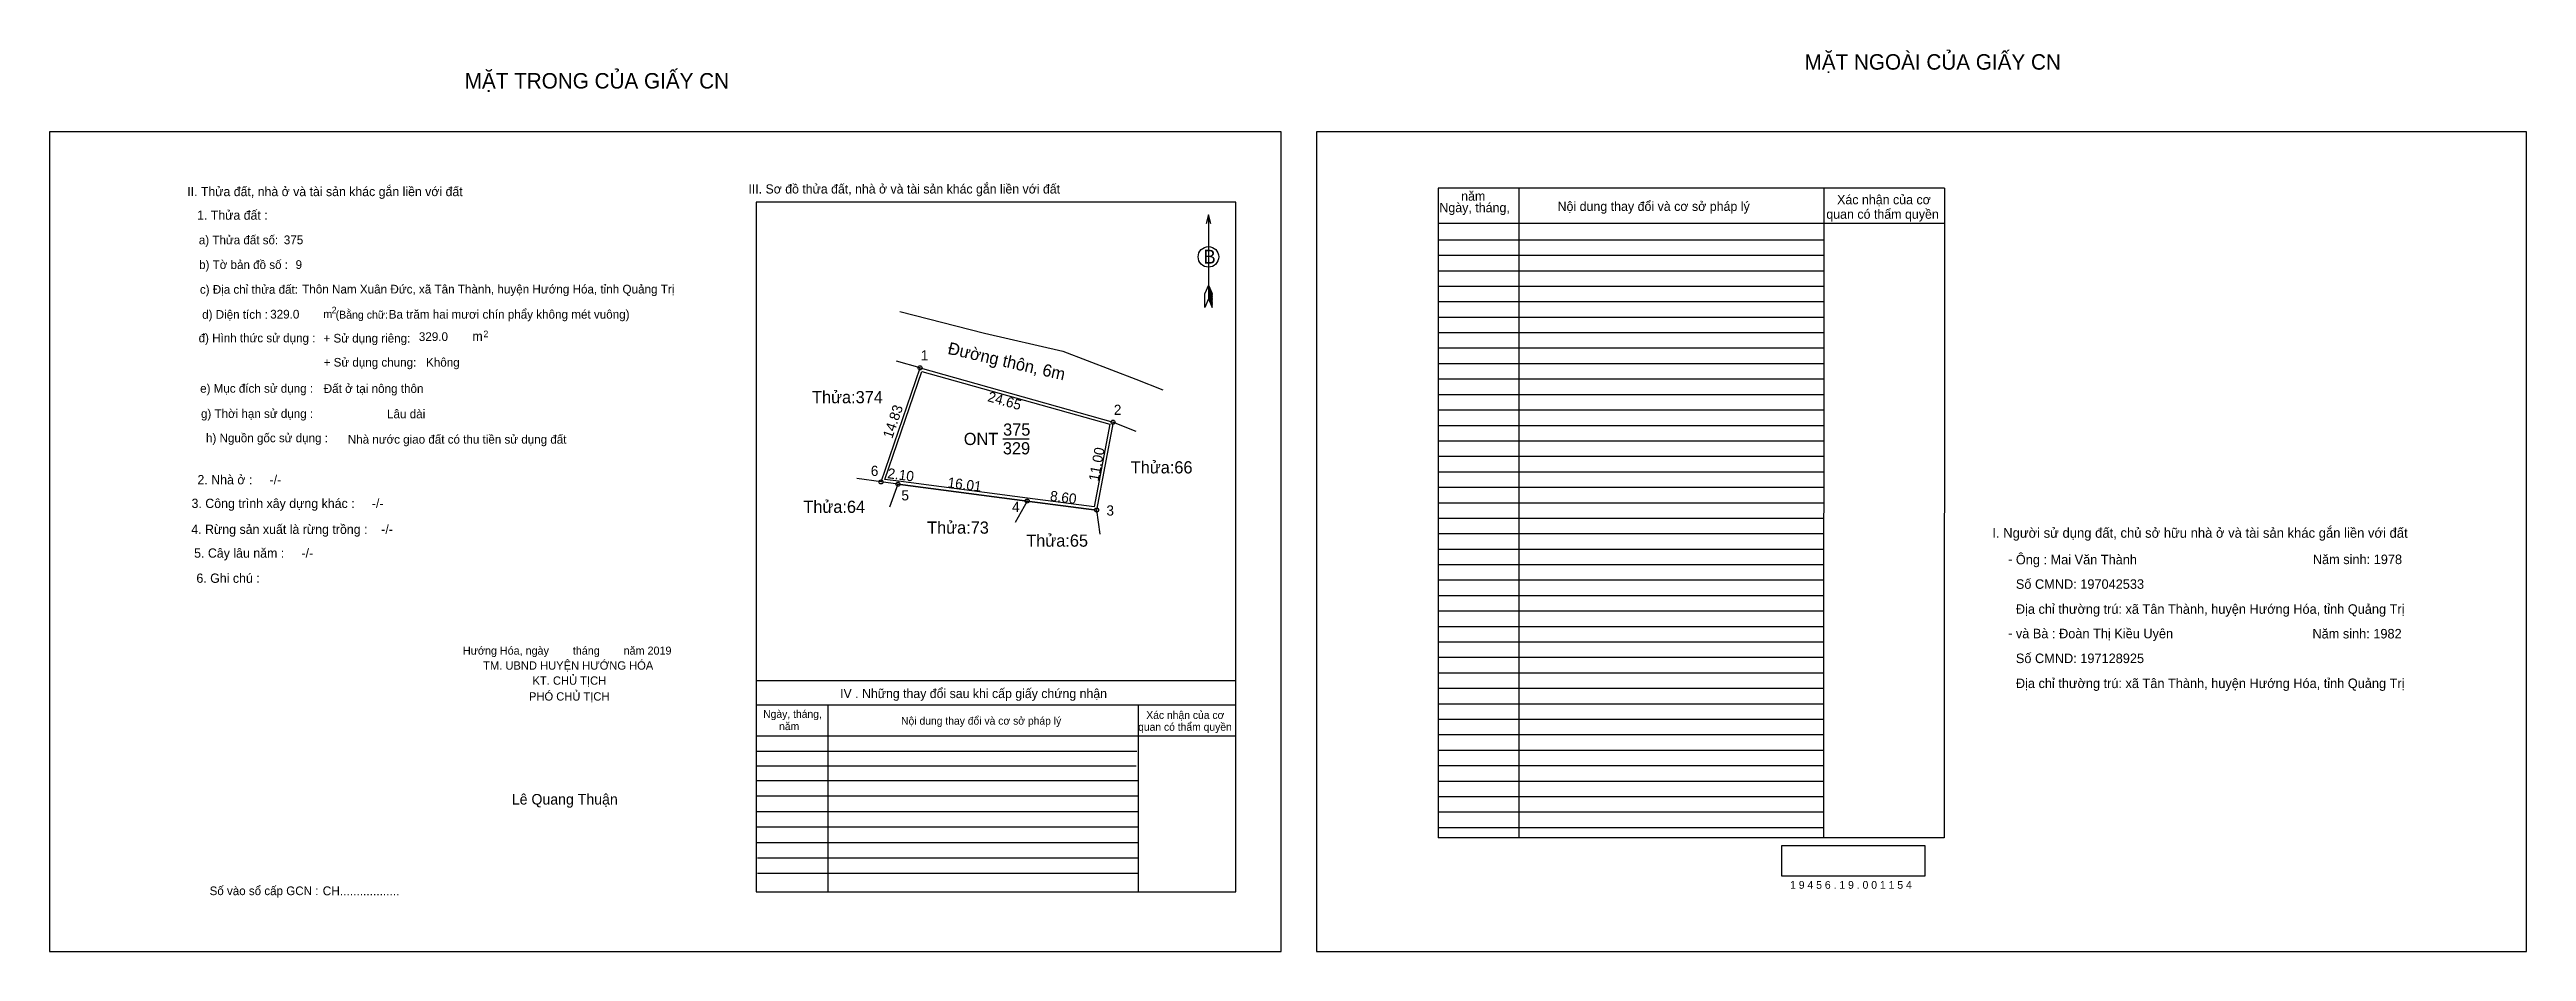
# Model space of a CAD drawing. Extents: x 539415 to 539720, y 1836822 to 1836933.
import ezdxf

# ---------------------------------------------------------------- set-up
doc = ezdxf.new("R2010")
doc.units = 0
for name, color, linetype in [('Default', 7, 'Continuous'), ('Level 1', 7, 'Continuous'), ('Level 10', 7, 'Continuous'), ('Level 11', 7, 'Continuous'), ('Level 13', 7, 'Continuous'), ('Level 27', 7, 'Continuous'), ('Level 35', 7, 'Continuous'), ('Level 36', 7, 'Continuous'), ('Level 40', 7, 'Continuous'), ('Level 49', 7, 'Continuous'), ('Level 5', 7, 'Continuous'), ('Level 52', 7, 'Continuous'), ('Level 55', 7, 'Continuous'), ('Level 6', 7, 'Continuous'), ('Level 7', 7, 'Continuous'), ('Level 8', 7, 'Continuous'), ('Level 9', 7, 'Continuous')]:
    doc.layers.add(name, color=color, linetype=linetype)

msp = doc.modelspace()

# ---------------------------------------------------------------- linework, layer by layer
at = {"layer": 'Level 1'}
for p, q in [((539415.43, 1836922.52), (539415.43, 1836922.52)), ((539571.14, 1836922.52), (539571.14, 1836922.52)), ((539557.87, 1836912.32), (539557.87, 1836901.97)), ((539557.41, 1836900.91), (539557.44, 1836902.62)), ((539557.87, 1836903.68), (539557.44, 1836902.62)), ((539557.87, 1836903.68), (539558.31, 1836902.62)), ((539557.87, 1836903.53), (539558.31, 1836902.47)), ((539557.87, 1836903.38), (539558.31, 1836902.32)), ((539557.87, 1836903.23), (539558.32, 1836902.17)), ((539557.87, 1836903.08), (539558.32, 1836902.01)), ((539557.87, 1836902.93), (539558.32, 1836901.86)), ((539557.87, 1836902.78), (539558.32, 1836901.7)), ((539557.87, 1836902.63), (539558.32, 1836901.55)), ((539558.33, 1836900.91), (539558.31, 1836902.62)), ((539557.87, 1836901.97), (539557.41, 1836900.91)), ((539557.87, 1836902.49), (539558.32, 1836901.4)), ((539557.87, 1836902.34), (539558.32, 1836901.24)), ((539557.87, 1836902.19), (539558.33, 1836901.09)), ((539557.87, 1836901.97), (539558.33, 1836900.91)), ((539566.8, 1836821.74), (539566.8, 1836821.74)), ((539719.87, 1836821.74), (539719.87, 1836821.74))]:
    msp.add_line(p, q, dxfattribs=at)
msp.add_lwpolyline([(539558.17, 1836911.22), (539557.87, 1836912.32), (539557.57, 1836911.22)], dxfattribs=at)
msp.add_circle((539557.87, 1836907.14), 1.26, dxfattribs=at)
at = {"layer": 'Level 10'}
for p, q in [((539519.71, 1836879.2), (539535.59, 1836877.12)), ((539535.59, 1836877.12), (539544.12, 1836876.01))]:
    msp.add_line(p, q, dxfattribs=at)
for points in [[(539546.15, 1836886.82), (539544.12, 1836876.01), (539535.59, 1836877.12), (539519.71, 1836879.2), (539517.63, 1836879.47), (539522.42, 1836893.5)], [(539545.75, 1836886.57), (539543.84, 1836876.4), (539535.63, 1836877.47), (539519.76, 1836879.55), (539518.1, 1836879.76), (539522.64, 1836893.07)]]:
    msp.add_lwpolyline(points, close=True, dxfattribs=at)
at = {"layer": 'Level 11'}
for centre in [(539522.42, 1836893.5), (539546.15, 1836886.82), (539546.15, 1836886.82), (539517.63, 1836879.47), (539519.71, 1836879.2), (539535.59, 1836877.12), (539544.12, 1836876.01)]:
    msp.add_circle(centre, 0.25, dxfattribs=at)
at = {"layer": 'Level 27'}
for p, q in [((539522.42, 1836893.5), (539519.54, 1836894.34)), ((539546.15, 1836886.82), (539548.94, 1836885.72)), ((539517.63, 1836879.47), (539514.66, 1836879.91)), ((539519.71, 1836879.2), (539518.66, 1836876.39)), ((539535.59, 1836877.12), (539534.13, 1836874.5)), ((539544.12, 1836876.01), (539544.51, 1836873.04))]:
    msp.add_line(p, q, dxfattribs=at)
at = {"layer": 'Level 35'}
for p, q in [((539519.92, 1836900.43), (539530.34, 1836897.78)), ((539530.34, 1836897.78), (539539.99, 1836895.57)), ((539539.99, 1836895.57), (539548.96, 1836892.09)), ((539548.96, 1836892.09), (539552.28, 1836890.8))]:
    msp.add_line(p, q, dxfattribs=at)
at = {"layer": 'Level 40'}
msp.add_lwpolyline([(539415.43, 1836821.74), (539566.8, 1836821.74), (539566.8, 1836922.52), (539415.43, 1836922.52)], close=True, dxfattribs=at)
at = {"layer": 'Level 52'}
for p, q in [((539648.34, 1836915.59), (539586.09, 1836915.59)), ((539586.09, 1836915.59), (539586.09, 1836835.71)), ((539596.01, 1836915.59), (539596.01, 1836835.71)), ((539633.5, 1836915.59), (539633.47, 1836835.71)), ((539648.34, 1836915.59), (539648.31, 1836835.71)), ((539648.34, 1836911.24), (539586.09, 1836911.24)), ((539633.49, 1836909.21), (539586.09, 1836909.21)), ((539633.49, 1836907.3), (539586.09, 1836907.3)), ((539633.49, 1836905.4), (539586.09, 1836905.4)), ((539633.49, 1836903.5), (539586.09, 1836903.5)), ((539633.49, 1836901.6), (539586.09, 1836901.6)), ((539633.49, 1836899.7), (539586.09, 1836899.7)), ((539633.49, 1836897.8), (539586.09, 1836897.8)), ((539633.49, 1836895.9), (539586.09, 1836895.9)), ((539633.49, 1836894), (539586.09, 1836894)), ((539633.49, 1836892.09), (539586.09, 1836892.09)), ((539633.49, 1836890.19), (539586.09, 1836890.19)), ((539633.49, 1836888.29), (539586.09, 1836888.29)), ((539633.49, 1836886.39), (539586.09, 1836886.39)), ((539633.49, 1836884.49), (539586.09, 1836884.49)), ((539633.48, 1836882.59), (539586.09, 1836882.59)), ((539633.48, 1836880.69), (539586.09, 1836880.69)), ((539633.48, 1836878.78), (539586.09, 1836878.78)), ((539633.48, 1836876.88), (539586.09, 1836876.88)), ((539633.48, 1836874.98), (539586.09, 1836874.98)), ((539633.48, 1836873.08), (539586.09, 1836873.08)), ((539633.48, 1836871.18), (539586.09, 1836871.18)), ((539633.48, 1836869.28), (539586.09, 1836869.28)), ((539633.48, 1836867.38), (539586.09, 1836867.38)), ((539633.48, 1836865.48), (539586.09, 1836865.48)), ((539633.48, 1836863.57), (539586.09, 1836863.57)), ((539633.48, 1836861.67), (539586.09, 1836861.67)), ((539633.48, 1836859.77), (539586.09, 1836859.77)), ((539633.48, 1836857.87), (539586.09, 1836857.87)), ((539633.48, 1836855.97), (539586.09, 1836855.97)), ((539633.47, 1836854.07), (539586.09, 1836854.07)), ((539633.47, 1836852.17), (539586.09, 1836852.17)), ((539633.47, 1836850.26), (539586.09, 1836850.26)), ((539633.47, 1836848.36), (539586.09, 1836848.36)), ((539633.47, 1836846.46), (539586.09, 1836846.46)), ((539633.47, 1836844.56), (539586.09, 1836844.56)), ((539633.47, 1836842.66), (539586.09, 1836842.66)), ((539633.47, 1836840.76), (539586.09, 1836840.76)), ((539633.47, 1836838.86), (539586.09, 1836838.86)), ((539633.47, 1836836.96), (539586.09, 1836836.96)), ((539648.31, 1836835.71), (539586.09, 1836835.71))]:
    msp.add_line(p, q, dxfattribs=at)
msp.add_lwpolyline([(539571.14, 1836821.74), (539719.87, 1836821.74), (539719.87, 1836922.52), (539571.14, 1836922.52)], close=True, dxfattribs=at)
at = {"layer": 'Level 6'}
msp.add_lwpolyline([(539628.36, 1836834.78), (539645.92, 1836834.78), (539645.92, 1836831.01), (539628.36, 1836831.01)], close=True, dxfattribs=at)
at = {"layer": 'Level 7'}
for p, q in [((539549.08, 1836846.33), (539502.28, 1836846.33)), ((539548.99, 1836844.53), (539502.28, 1836844.53)), ((539549.24, 1836842.73), (539502.28, 1836842.73)), ((539549.24, 1836840.83), (539502.28, 1836840.83)), ((539549.24, 1836838.93), (539502.28, 1836838.93)), ((539549.24, 1836837.02), (539502.28, 1836837.02)), ((539549.24, 1836835.12), (539502.28, 1836835.12)), ((539549.24, 1836833.22), (539502.43, 1836833.22)), ((539549.24, 1836831.32), (539502.43, 1836831.32))]:
    msp.add_line(p, q, dxfattribs=at)
at = {"layer": 'Level 8'}
for p, q in [((539561.22, 1836913.88), (539502.28, 1836913.88)), ((539502.28, 1836913.88), (539502.28, 1836829.08)), ((539561.22, 1836829.08), (539561.22, 1836913.88)), ((539561.22, 1836855.02), (539502.28, 1836855.02)), ((539561.22, 1836852.03), (539502.28, 1836852.03)), ((539511.08, 1836852.03), (539511.08, 1836829.08)), ((539549.24, 1836852.03), (539549.24, 1836829.08)), ((539561.22, 1836848.23), (539502.28, 1836848.23)), ((539502.28, 1836829.08), (539561.22, 1836829.08))]:
    msp.add_line(p, q, dxfattribs=at)
at = {"layer": 'Level 9'}
msp.add_line((539532.6, 1836884.76), (539535.83, 1836884.76), dxfattribs=at)

# ---------------------------------------------------------------- texts
at = {"layer": 'Default'}
for s, p in [('e) Mục đích sử dụng :', (539433.94, 1836890.44)), ('g) Thời hạn sử dụng :', (539434.04, 1836887.34)), ('h) Nguồn gốc sử dụng :', (539434.66, 1836884.35)), ('Nhà nước giao đất có thu tiền sử dụng đất', (539452.09, 1836884.18))]:
    msp.add_text(s, height=1.0666, dxfattribs=at).set_placement(p)
at = {"layer": 'Level 1'}
msp.add_text('B', height=1.71, dxfattribs=at).set_placement((539557.24, 1836906.31))
at = {"layer": 'Level 13'}
for s, p in [('ONT', (539527.8, 1836884.01)), ('329', (539532.6, 1836882.86)), ('375', (539532.63, 1836885.16))]:
    msp.add_text(s, height=1.5, dxfattribs=at).set_placement(p)
at = {"layer": 'Level 36'}
for s, p in [('Thửa:374', (539509.15, 1836889.15)), ('Thửa:66', (539548.32, 1836880.52)), ('Thửa:64', (539508.08, 1836875.67)), ('Thửa:73', (539523.29, 1836873.11)), ('Thửa:65', (539535.48, 1836871.51))]:
    msp.add_text(s, height=1.5, dxfattribs=at).set_placement(p)
at = {"layer": 'Level 49'}
for s, rotation, p in [('24.65', 344.2781, (539530.64, 1836889.42)), ('14.83', 71.1495, (539519, 1836884.72)), ('11.00', 79.3643, (539544.36, 1836879.48)), ('2.10', 352.5584, (539518.36, 1836879.94)), ('16.01', 352.5584, (539525.75, 1836878.81)), ('8.60', 352.5584, (539538.34, 1836877.17))]:
    msp.add_text(s, height=1.25, rotation=rotation, dxfattribs=at).set_placement(p)
at = {"layer": 'Level 5'}
msp.add_text('Đường thôn, 6m', height=1.5, rotation=347.1008, dxfattribs=at).set_placement((539525.74, 1836895.23))
at = {"layer": 'Level 52'}
for s, height, p in [('năm', 1.141, (539588.93, 1836914.05)), ('Xác nhận của cơ', 1.1408, (539635.14, 1836913.61)), ('Ngày, tháng,', 1.1408, (539586.26, 1836912.63)), ('Nội dung thay đổi và cơ sở pháp lý', 1.1408, (539600.78, 1836912.79)), (' quan có thẩm quyền', 1.1408, (539633.39, 1836911.83))]:
    msp.add_text(s, height=height, dxfattribs=at).set_placement(p)
at = {"layer": 'Level 55'}
for s, height, p in [('374', 0.055, (539522.36, 1836893.45)), ('1', 0.2, (539522.36, 1836893.5)), ('0', 0.055, (539522.4, 1836893.45)), ('2', 0.2, (539546.08, 1836886.82)), ('66', 0.055, (539546.11, 1836886.77)), ('66', 0.055, (539546.11, 1836886.77)), ('0', 0.055, (539546.13, 1836886.77)), ('374', 0.055, (539517.57, 1836879.42)), ('6', 0.2, (539517.56, 1836879.47)), ('64', 0.055, (539517.59, 1836879.42)), ('5', 0.2, (539519.65, 1836879.2)), ('73', 0.055, (539519.67, 1836879.14)), ('64', 0.055, (539519.67, 1836879.14)), ('4', 0.2, (539535.52, 1836877.12)), ('65', 0.055, (539535.55, 1836877.07)), ('65', 0.055, (539535.55, 1836877.07)), ('73', 0.055, (539535.55, 1836877.07)), ('3', 0.2, (539544.06, 1836876.01)), ('66', 0.055, (539544.08, 1836875.96)), ('66', 0.055, (539544.08, 1836875.96)), ('65', 0.055, (539544.08, 1836875.96)), ('65', 0.055, (539544.08, 1836875.96))]:
    msp.add_text(s, height=height, dxfattribs=at).set_placement(p)
at = {"layer": 'Level 6'}
for s, height, p in [('375', 1.071, (539444.22, 1836908.7)), ('9', 1.07, (539445.67, 1836905.66)), ('Thôn Nam Xuân Đức, xã Tân Thành, huyện Hướng Hóa, tỉnh Quảng Trị', 1.0724, (539446.48, 1836902.64)), ('329.0', 1.071, (539442.55, 1836899.56)), ('Ba trăm hai mươi chín phẩy không mét vuông)', 1.0708, (539457.12, 1836899.55)), ('329.0', 1.071, (539460.82, 1836896.8)), ('Đất ở tại nông thôn', 1.0724, (539449.13, 1836890.42)), ('Lâu dài', 1.072, (539456.91, 1836887.3)), ('Ông : Mai Văn Thành', 1.1712, (539657.11, 1836869.34)), ('Năm sinh: 1978', 1.1712, (539693.61, 1836869.37)), ('Số CMND: 197042533', 1.1712, (539657.11, 1836866.33)), ('Địa chỉ thường trú: xã Tân Thành, huyện Hướng Hóa, tỉnh Quảng Trị', 1.1712, (539657.11, 1836863.26)), ('và Bà : Đoàn Thị Kiều Uyên', 1.1712, (539657.11, 1836860.25)), ('Năm sinh: 1982', 1.1712, (539693.56, 1836860.23)), ('Số CMND: 197128925', 1.1712, (539657.11, 1836857.2)), ('Địa chỉ thường trú: xã Tân Thành, huyện Hướng Hóa, tỉnh Quảng Trị', 1.1712, (539657.11, 1836854.13)), ('1 9 4 5 6 . 1 9 . 0 0 1 1 5 4', 0.9583, (539629.36, 1836829.45))]:
    msp.add_text(s, height=height, dxfattribs=at).set_placement(p)
at = {"layer": 'Level 7'}
for s, height, p in [('MẶT TRONG CỦA GIẤY CN', 1.9013, (539466.46, 1836927.84)), ('MẶT NGOÀI CỦA GIẤY CN', 1.9013, (539631.14, 1836930.16)), ('II. Thửa đất, nhà ở và tài sản khác gắn liền với đất', 1.1312, (539432.35, 1836914.61)), ('III. Sơ đồ thửa đất, nhà ở và tài sản khác gắn liền với đất', 1.1312, (539501.33, 1836914.93)), ('1. Thửa đất :', 1.1312, (539433.57, 1836911.71)), ('a) Thửa đất số:', 1.0666, (539433.78, 1836908.69)), ('b) Tờ bản đồ số :', 1.0666, (539433.81, 1836905.65)), ('c) Địa chỉ thửa đất:', 1.0666, (539433.91, 1836902.61)), ('d) Diện tích :', 1.0666, (539434.19, 1836899.53)), ('m', 0.97, (539449.09, 1836899.63)), ('2', 0.808, (539450.1, 1836900.2)), ('(Bằng chữ:', 0.97, (539450.59, 1836899.55)), ('đ) Hình thức sử dụng :', 1.0666, (539433.75, 1836896.64)), ('+ Sử dụng riêng:', 1.0666, (539449.1, 1836896.61)), ('m', 1.14, (539467.4, 1836896.82)), ('2', 0.808, (539468.76, 1836897.27)), ('+ Sử dụng chung:', 1.0666, (539449.12, 1836893.65)), ('Không', 1.067, (539461.71, 1836893.65)), ('2. Nhà ở :     -/-', 1.1377, (539433.61, 1836879.18)), ('3. Công trình xây dựng khác :     -/-', 1.1377, (539432.88, 1836876.27)), ('4. Rừng sản xuất là rừng trồng :    -/-', 1.1377, (539432.85, 1836873.08)), ('I. Người sử dụng đất, chủ sở hữu nhà ở và tài sản khác gắn liền với đất', 1.1978, (539654.22, 1836872.61)), ('5. Cây lâu năm :     -/-', 1.1377, (539433.2, 1836870.16)), ('-', 1.22, (539656.15, 1836869.38)), ('6. Ghi chú :', 1.1377, (539433.48, 1836867.07)), ('-', 1.22, (539656.16, 1836860.28)), ('Hướng Hóa, ngày        tháng        năm 2019', 0.9884, (539466.24, 1836858.24)), ('TM. UBND HUYỆN HƯỚNG HÓA', 1.0242, (539468.72, 1836856.39)), ('PHÓ CHỦ TỊCH', 1.0241, (539474.36, 1836852.59)), ('KT. CHỦ TỊCH', 1.0242, (539474.79, 1836854.54)), ('IV . Những thay đổi sau khi cấp giấy chứng nhận', 1.1312, (539512.6, 1836852.9)), ('Ngày, tháng,', 0.9507, (539503.14, 1836850.47)), ('Xác nhận của cơ', 0.9507, (539550.23, 1836850.34)), ('năm', 0.951, (539505.1, 1836848.96)), ('Nội dung thay đổi và cơ sở pháp lý', 0.9507, (539520.09, 1836849.63)), (' quan có thẩm quyền', 0.9507, (539548.87, 1836848.88)), ('Lê Quang Thuận', 1.2972, (539472.25, 1836839.81)), ('Số vào sổ cấp GCN :', 1.0647, (539435.1, 1836828.67)), ('CH..................', 1.0952, (539449, 1836828.65))]:
    msp.add_text(s, height=height, dxfattribs=at).set_placement(p)
at = {"layer": 'Level 9'}
for s, p in [('1', (539522.51, 1836894.41)), ('2', (539546.24, 1836887.71)), ('6', (539516.37, 1836880.21)), ('5', (539520.13, 1836877.2)), ('4', (539533.73, 1836875.78)), ('3', (539545.33, 1836875.34))]:
    msp.add_text(s, height=1.25, dxfattribs=at).set_placement(p)

doc.saveas('drawing.dxf')
